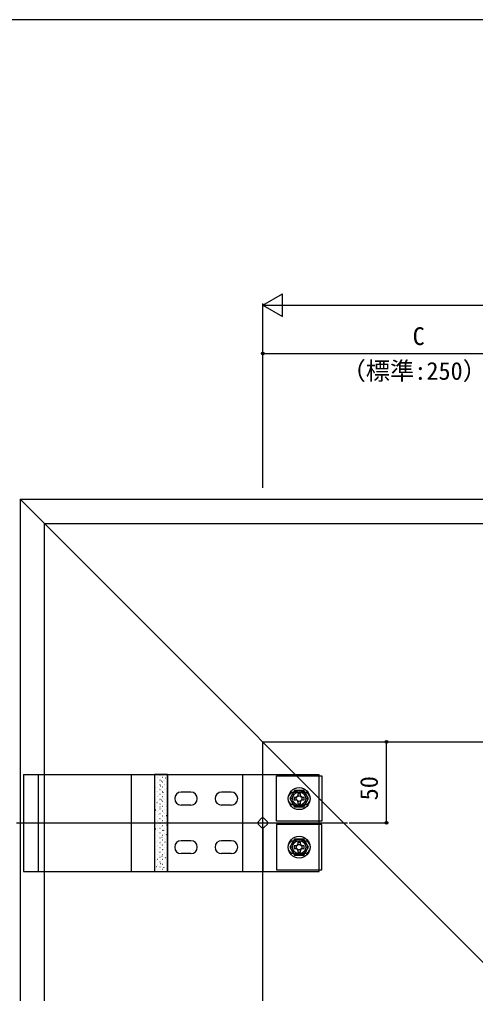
# Model space of a CAD drawing. Units: millimetres, scale not verified. Extents: x -875 to 875, y -1300 to 1294.
# Drawn here: x -292 to -9, y 648 to 1250 of the extents above; entities that cross this region are included whole.
import ezdxf
from ezdxf.enums import TextEntityAlignment as Align

# ---------------------------------------------------------------- set-up
doc = ezdxf.new("R2010")
doc.units = ezdxf.units.MM
doc.header["$LTSCALE"] = 8
for name, color, linetype in [('0-3_YKK_12', 2, 'Continuous'), ('0-4_YKK_13', 4, 'Continuous'), ('0-6_YKK_D', 6, 'Continuous'), ('0-7_YKK_ZWAK', 7, 'Continuous'), ('0-8_YSS_K', 3, 'Continuous')]:
    doc.layers.add(name, color=color, linetype=linetype)
doc.styles.add('ＭＳ ゴシック', font='')
doc.styles.get('ＭＳ ゴシック').set_extended_font_data('MS Gothic')

msp = doc.modelspace()

# ---------------------------------------------------------------- linework, layer by layer
at = {"layer": '0-3_YKK_12'}
for p, q in [((-291, 953.907), (-291, 158.907)), ((-291, 953.907), (119.152, 953.907)), ((-291, 953.907), (9, 653.907)), ((-293.447, 753.907), (-88.553, 753.907))]:
    msp.add_line(p, q, dxfattribs=at)
at = {"layer": '0-4_YKK_13'}
for p, q in [((-289.1, 783.907), (-106.1, 783.907)), ((-280, 783.907), (-280, 723.907)), ((-222.5, 783.907), (-222.5, 723.907)), ((-207.571, 783.391), (-207.621, 783.391)), ((-204.531, 783.391), (-204.581, 783.391)), ((-202.82, 782.924), (-202.83, 782.921)), ((-201.491, 783.391), (-201.541, 783.391)), ((-200.077, 783.895), (-200.087, 783.892)), ((-200, 783.907), (-200, 723.907)), ((-153.4, 723.907), (-153.4, 783.907)), ((-141, 757.028), (-141, 783.907)), ((-207.571, 780.401), (-207.621, 780.401)), ((-207.571, 777.411), (-207.621, 777.411)), ((-205.956, 782.016), (-206.006, 782.016)), ((-205.956, 779.026), (-206.006, 779.026)), ((-205.941, 781.819), (-205.95, 781.816)), ((-204.965, 779.324), (-204.974, 779.321)), ((-204.531, 780.401), (-204.581, 780.401)), ((-204.531, 777.411), (-204.581, 777.411)), ((-204.366, 776.695), (-204.375, 776.692)), ((-203.71, 779.84), (-203.793, 779.785)), ((-202.916, 782.016), (-202.966, 782.016)), ((-202.916, 779.026), (-202.966, 779.026)), ((-202.222, 780.295), (-202.231, 780.292)), ((-201.905, 777.117), (-201.988, 777.061)), ((-201.576, 777.683), (-201.585, 777.68)), ((-201.491, 780.401), (-201.541, 780.401)), ((-201.491, 777.411), (-201.541, 777.411)), ((-201.021, 781.62), (-201.104, 781.565)), ((-207.571, 774.421), (-207.621, 774.421)), ((-207.571, 771.431), (-207.621, 771.431)), ((-207.109, 775.724), (-207.118, 775.72)), ((-206.51, 773.095), (-206.519, 773.091)), ((-205.956, 776.036), (-206.006, 776.036)), ((-205.956, 773.046), (-206.006, 773.046)), ((-205.864, 770.483), (-205.873, 770.479)), ((-205.479, 770.833), (-205.562, 770.778)), ((-204.594, 775.337), (-204.678, 775.281)), ((-204.531, 774.421), (-204.581, 774.421)), ((-204.531, 771.431), (-204.581, 771.431)), ((-203.72, 774.083), (-203.729, 774.079)), ((-202.916, 776.036), (-202.966, 776.036)), ((-202.916, 773.046), (-202.966, 773.046)), ((-202.789, 772.613), (-202.873, 772.558)), ((-202.744, 771.587), (-202.753, 771.584)), ((-201.491, 774.421), (-201.541, 774.421)), ((-201.491, 771.431), (-201.541, 771.431)), ((-200.6, 775.188), (-200.609, 775.184)), ((-200.001, 772.559), (-200.01, 772.555)), ((-185.5, 772.907), (-191.5, 772.907)), ((-160.5, 772.907), (-166.5, 772.907)), ((-121.5, 772.907), (-115.5, 772.907)), ((-119.25, 772.057), (-119.25, 770.907)), ((-119.25, 772.057), (-117.75, 772.057)), ((-117.75, 770.907), (-117.75, 772.057)), ((-207.571, 768.441), (-207.621, 768.441)), ((-207.571, 765.451), (-207.621, 765.451)), ((-206.363, 766.33), (-206.447, 766.275)), ((-205.956, 770.056), (-206.006, 770.056)), ((-205.956, 767.066), (-206.006, 767.066)), ((-204.888, 767.987), (-204.897, 767.984)), ((-204.531, 768.441), (-204.581, 768.441)), ((-204.531, 765.451), (-204.581, 765.451)), ((-204.289, 765.358), (-204.299, 765.355)), ((-203.674, 768.11), (-203.757, 768.055)), ((-202.916, 770.056), (-202.966, 770.056)), ((-202.916, 767.066), (-202.966, 767.066)), ((-202.145, 768.959), (-202.154, 768.955)), ((-201.491, 768.441), (-201.541, 768.441)), ((-201.491, 765.451), (-201.541, 765.451)), ((-201.499, 766.346), (-201.508, 766.343)), ((-185.5, 764.907), (-191.5, 764.907)), ((-160.5, 764.907), (-166.5, 764.907)), ((-121.65, 769.657), (-121.65, 768.157)), ((-120.5, 769.657), (-121.65, 769.657)), ((-121.65, 768.157), (-120.5, 768.157)), ((-121.5, 764.907), (-115.5, 764.907)), ((-119.25, 766.907), (-119.25, 765.757)), ((-115.35, 769.657), (-116.5, 769.657)), ((-116.5, 768.157), (-115.35, 768.157)), ((-115.35, 768.157), (-115.35, 769.657)), ((-207.571, 762.461), (-207.621, 762.461)), ((-207.571, 759.471), (-207.621, 759.471)), ((-207.248, 761.827), (-207.331, 761.772)), ((-207.032, 764.387), (-207.042, 764.384)), ((-206.433, 761.758), (-206.443, 761.755)), ((-205.956, 764.076), (-206.006, 764.076)), ((-205.956, 761.086), (-206.006, 761.086)), ((-205.787, 759.146), (-205.797, 759.143)), ((-205.443, 759.104), (-205.526, 759.049)), ((-204.558, 763.607), (-204.642, 763.552)), ((-204.531, 762.461), (-204.581, 762.461)), ((-204.531, 759.471), (-204.581, 759.471)), ((-203.643, 762.746), (-203.652, 762.743)), ((-202.916, 764.076), (-202.966, 764.076)), ((-202.916, 761.086), (-202.966, 761.086)), ((-202.667, 760.251), (-202.677, 760.247)), ((-201.491, 762.461), (-201.541, 762.461)), ((-201.491, 759.471), (-201.541, 759.471)), ((-200.523, 763.851), (-200.532, 763.848)), ((-207.931, 755.546), (-207.941, 755.542)), ((-207.571, 756.481), (-207.621, 756.481)), ((-207.571, 753.491), (-207.621, 753.491)), ((-206.956, 753.05), (-206.965, 753.047)), ((-206.327, 754.601), (-206.411, 754.545)), ((-205.956, 758.096), (-206.006, 758.096)), ((-205.956, 755.106), (-206.006, 755.106)), ((-204.811, 756.651), (-204.821, 756.647)), ((-204.531, 756.481), (-204.581, 756.481)), ((-204.531, 753.491), (-204.581, 753.491)), ((-204.212, 754.022), (-204.222, 754.018)), ((-202.916, 758.096), (-202.966, 758.096)), ((-202.916, 755.106), (-202.966, 755.106)), ((-202.068, 757.622), (-202.078, 757.619)), ((-201.525, 753.862), (-201.608, 753.806)), ((-201.491, 756.481), (-201.541, 756.481)), ((-201.491, 753.491), (-201.541, 753.491)), ((-201.422, 755.01), (-201.432, 755.006)), ((-200.64, 758.365), (-200.723, 758.31)), ((-200.446, 752.514), (-200.456, 752.511)), ((-143.828, 754.614), (-141.707, 756.735)), ((-141.707, 751.078), (-143.828, 753.199)), ((-140.293, 756.735), (-138.172, 754.614)), ((-138.172, 753.199), (-140.293, 751.078)), ((-207.571, 750.501), (-207.621, 750.501)), ((-207.571, 747.511), (-207.621, 747.511)), ((-207.212, 750.097), (-207.295, 750.042)), ((-206.357, 750.421), (-206.366, 750.418)), ((-205.956, 752.116), (-206.006, 752.116)), ((-205.956, 749.126), (-206.006, 749.126)), ((-205.711, 747.809), (-205.72, 747.806)), ((-204.531, 750.501), (-204.581, 750.501)), ((-204.531, 747.511), (-204.581, 747.511)), ((-203.566, 751.409), (-203.576, 751.406)), ((-202.916, 752.116), (-202.966, 752.116)), ((-202.916, 749.126), (-202.966, 749.126)), ((-202.59, 748.914), (-202.6, 748.911)), ((-202.409, 749.358), (-202.492, 749.303)), ((-201.491, 750.501), (-201.541, 750.501)), ((-201.491, 747.511), (-201.541, 747.511)), ((-200.604, 746.635), (-200.688, 746.58)), ((-141, 750.785), (-141, 723.907)), ((-207.855, 744.209), (-207.864, 744.206)), ((-207.571, 744.521), (-207.621, 744.521)), ((-207.571, 741.531), (-207.621, 741.531)), ((-206.879, 741.714), (-206.888, 741.71)), ((-205.956, 746.136), (-206.006, 746.136)), ((-205.956, 743.146), (-206.006, 743.146)), ((-204.735, 745.314), (-204.744, 745.311)), ((-204.531, 744.521), (-204.581, 744.521)), ((-204.531, 741.531), (-204.581, 741.531)), ((-204.136, 742.685), (-204.145, 742.682)), ((-203.293, 744.855), (-203.377, 744.8)), ((-202.916, 746.136), (-202.966, 746.136)), ((-202.916, 743.146), (-202.966, 743.146)), ((-201.992, 746.285), (-202.001, 746.282)), ((-201.489, 742.132), (-201.572, 742.077)), ((-201.491, 744.521), (-201.541, 744.521)), ((-201.491, 741.531), (-201.541, 741.531)), ((-201.346, 743.673), (-201.355, 743.67)), ((-200.37, 741.178), (-200.379, 741.174)), ((-185.5, 742.907), (-191.5, 742.907)), ((-160.5, 742.907), (-166.5, 742.907)), ((-121.5, 742.907), (-115.5, 742.907)), ((-119.25, 742.057), (-119.25, 740.907)), ((-119.25, 742.057), (-117.75, 742.057)), ((-117.75, 740.907), (-117.75, 742.057)), ((-207.571, 738.541), (-207.621, 738.541)), ((-207.571, 735.551), (-207.621, 735.551)), ((-206.28, 739.085), (-206.289, 739.081)), ((-205.956, 740.156), (-206.006, 740.156)), ((-205.956, 737.166), (-206.006, 737.166)), ((-205.634, 736.473), (-205.643, 736.469)), ((-205.062, 735.849), (-205.146, 735.794)), ((-204.531, 738.541), (-204.581, 738.541)), ((-204.531, 735.551), (-204.581, 735.551)), ((-204.178, 740.352), (-204.261, 740.297)), ((-203.49, 740.073), (-203.499, 740.069)), ((-202.916, 740.156), (-202.966, 740.156)), ((-202.916, 737.166), (-202.966, 737.166)), ((-202.514, 737.577), (-202.523, 737.574)), ((-202.373, 737.629), (-202.456, 737.574)), ((-201.915, 734.949), (-201.924, 734.945)), ((-201.491, 738.541), (-201.541, 738.541)), ((-201.491, 735.551), (-201.541, 735.551)), ((-185.5, 734.907), (-191.5, 734.907)), ((-160.5, 734.907), (-166.5, 734.907)), ((-121.65, 739.657), (-121.65, 738.157)), ((-120.5, 739.657), (-121.65, 739.657)), ((-121.65, 738.157), (-120.5, 738.157)), ((-121.5, 734.907), (-115.5, 734.907)), ((-119.25, 736.907), (-119.25, 735.757)), ((-115.35, 739.657), (-116.5, 739.657)), ((-116.5, 738.157), (-115.35, 738.157)), ((-115.35, 738.157), (-115.35, 739.657)), ((-207.778, 732.872), (-207.788, 732.869)), ((-207.571, 732.561), (-207.621, 732.561)), ((-207.571, 729.571), (-207.621, 729.571)), ((-206.802, 730.377), (-206.812, 730.374)), ((-205.947, 731.346), (-206.03, 731.29)), ((-205.956, 734.176), (-206.006, 734.176)), ((-205.956, 731.186), (-206.006, 731.186)), ((-204.658, 733.977), (-204.667, 733.974)), ((-204.531, 732.561), (-204.581, 732.561)), ((-204.531, 729.571), (-204.581, 729.571)), ((-204.142, 728.622), (-204.225, 728.567)), ((-204.059, 731.348), (-204.069, 731.345)), ((-203.413, 728.736), (-203.423, 728.733)), ((-203.257, 733.126), (-203.341, 733.07)), ((-202.916, 734.176), (-202.966, 734.176)), ((-202.916, 731.186), (-202.966, 731.186)), ((-201.491, 732.561), (-201.541, 732.561)), ((-201.491, 729.571), (-201.541, 729.571)), ((-201.269, 732.336), (-201.278, 732.333)), ((-200.293, 729.841), (-200.302, 729.838)), ((-207.571, 726.581), (-207.621, 726.581)), ((-206.831, 726.842), (-206.915, 726.787)), ((-206.203, 727.748), (-206.213, 727.745)), ((-205.956, 728.196), (-206.006, 728.196)), ((-205.956, 725.206), (-206.006, 725.206)), ((-205.557, 725.136), (-205.567, 725.133)), ((-205.026, 724.119), (-205.11, 724.064)), ((-204.531, 726.581), (-204.581, 726.581)), ((-202.916, 728.196), (-202.966, 728.196)), ((-202.916, 725.206), (-202.966, 725.206)), ((-202.437, 726.241), (-202.447, 726.237)), ((-201.491, 726.581), (-201.541, 726.581))]:
    msp.add_line(p, q, dxfattribs=at)
for points in [[(-289.1, 783.907), (-289.1, 723.907), (-106.1, 723.907), (-106.1, 783.907)], [(-119.25, 765.757), (-117.75, 765.757), (-117.75, 766.907)], [(-119.25, 735.757), (-117.75, 735.757), (-117.75, 736.907)]]:
    msp.add_lwpolyline(points, dxfattribs=at)
for points in [[(-208, 723.907), (-200, 723.907), (-200, 783.907), (-208, 783.907)], [(-132.5, 782.907), (-104.5, 782.907), (-104.5, 754.907), (-132.5, 754.907)], [(-121.387, 773.907), (-124.274, 768.907), (-121.387, 763.907), (-115.613, 763.907), (-112.726, 768.907), (-115.613, 773.907)], [(-132.5, 724.907), (-104.5, 724.907), (-104.5, 752.907), (-132.5, 752.907)], [(-121.387, 743.907), (-124.274, 738.907), (-121.387, 733.907), (-115.613, 733.907), (-112.726, 738.907), (-115.613, 743.907)]]:
    msp.add_lwpolyline(points, close=True, dxfattribs=at)
for centre, radius in [((-118.5, 768.907), 6.8), ((-118.5, 768.907), 5), ((-118.5, 768.907), 4.1), ((-118.5, 768.907), 1.75), ((-118.5, 738.907), 6.8), ((-118.5, 738.907), 5), ((-118.5, 738.907), 4.1), ((-118.5, 738.907), 1.75)]:
    msp.add_circle(centre, radius, dxfattribs=at)
for centre, radius, start, end in [((-191.5, 768.907), 4, 90, 270), ((-185.5, 768.907), 4, 270, 90), ((-166.5, 768.907), 4, 90, 270), ((-160.5, 768.907), 4, 270, 90), ((-121.5, 768.907), 4, 90, 270), ((-120.5, 770.907), 1.25, 270, 0), ((-116.5, 770.907), 1.25, 180, 270), ((-115.5, 768.907), 4, 270, 90), ((-120.5, 766.907), 1.25, 0, 90), ((-116.5, 766.907), 1.25, 90, 180), ((-143.121, 753.907), 1, 135, 225), ((-141, 756.028), 1, 45, 135), ((-138.879, 753.907), 1, 315, 45), ((-141, 751.785), 1, 225, 315), ((-191.5, 738.907), 4, 90, 270), ((-185.5, 738.907), 4, 270, 90), ((-166.5, 738.907), 4, 90, 270), ((-160.5, 738.907), 4, 270, 90), ((-121.5, 738.907), 4, 90, 270), ((-120.5, 740.907), 1.25, 270, 0), ((-116.5, 740.907), 1.25, 180, 270), ((-115.5, 738.907), 4, 270, 90), ((-120.5, 736.907), 1.25, 0, 90), ((-116.5, 736.907), 1.25, 90, 180)]:
    msp.add_arc(centre, radius, start, end, dxfattribs=at)
at = {"layer": '0-6_YKK_D'}
for p, q in [((-141, 1073.907), (-128.876, 1080.907)), ((-128.876, 1066.907), (-128.876, 1080.907)), ((-141, 960.907), (-141, 1074.907)), ((-141, 1073.907), (-128.876, 1066.907)), ((-141, 1073.907), (-116.751, 1073.907)), ((-127, 1073.907), (690.228, 1073.907)), ((-141, 960.907), (-141, 1044.907)), ((-141, 1043.907), (59, 1043.907)), ((-89.741, 803.907), (-63.5, 803.907)), ((-64.5, 753.907), (-64.5, 803.907)), ((-87.553, 753.907), (-63.5, 753.907))]:
    msp.add_line(p, q, dxfattribs=at)
for centre in [(-141, 1043.907), (-64.5, 803.907), (-64.5, 753.907)]:
    msp.add_circle(centre, 0.875, dxfattribs=at)
at = {"layer": '0-7_YKK_ZWAK'}
msp.add_line((-875, 1250.4), (875, 1250.4), dxfattribs=at)
at = {"layer": '0-8_YSS_K'}
for p, q in [((-276, 143.907), (-276, 938.907)), ((-276, 938.907), (690.228, 938.907))]:
    msp.add_line(p, q, dxfattribs=at)
msp.add_lwpolyline([(-141, 93.378), (-141, 803.907), (693.228, 803.907)], dxfattribs=at)

# ---------------------------------------------------------------- texts
at = {"layer": '0-6_YKK_D', "style": 'ＭＳ ゴシック'}
for s, p in [('C', (-48.287, 1045.907)), ('（標準:250）', (-92.264, 1024.435))]:
    msp.add_text(s, height=11, dxfattribs=at).set_placement(p, align=Align.BOTTOM_LEFT)
msp.add_text('50', height=11, rotation=90, dxfattribs=at).set_placement((-66.5, 767.827), align=Align.BOTTOM_LEFT)

doc.saveas('drawing.dxf')
